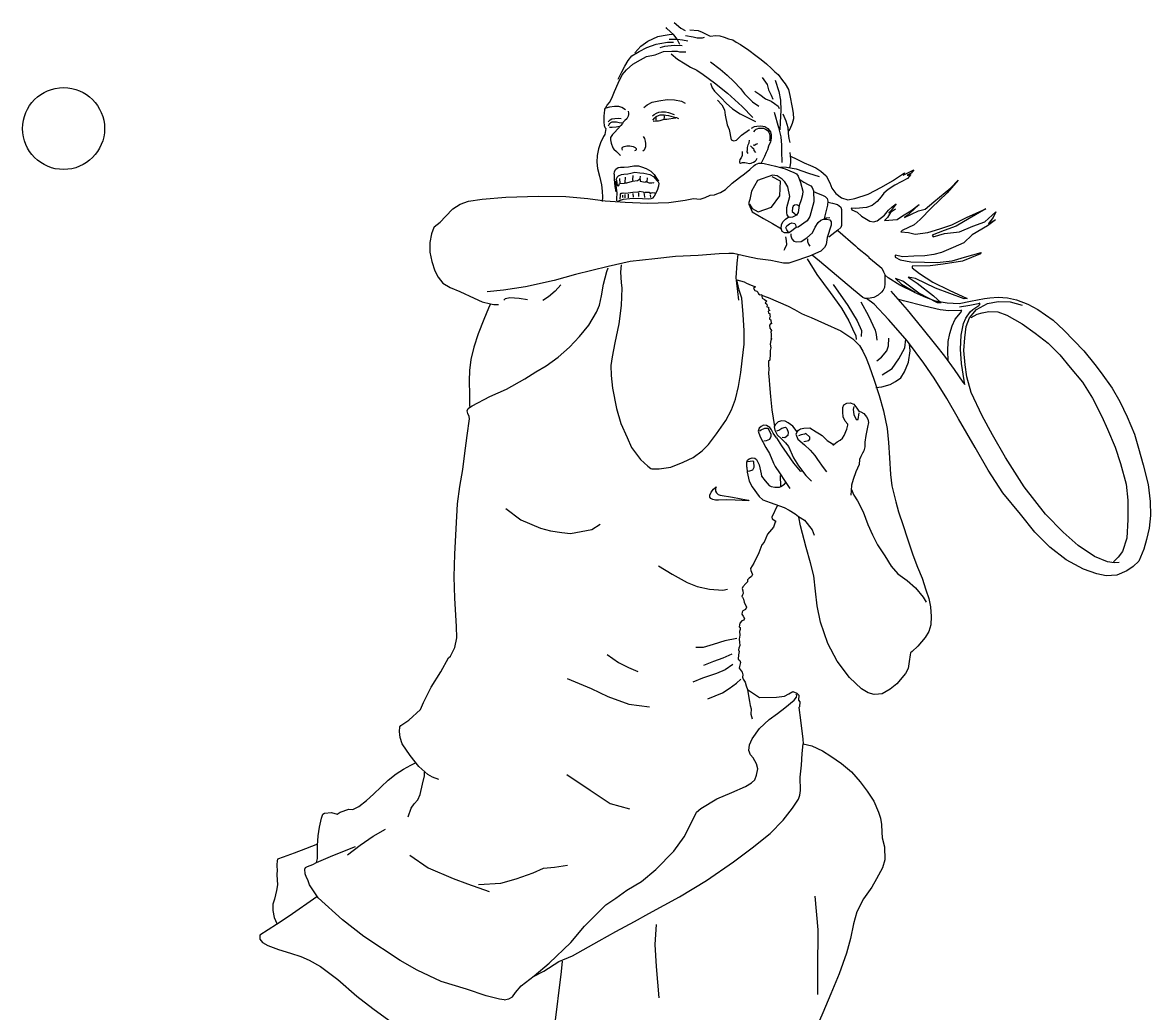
# Model space of a CAD drawing. Header units: millimetres. Extents: x -914 to 118, y 2 to 1506.
# Drawn here: x -914 to 118, y 599 to 1506 of the extents above; entities that cross this region are included whole.
import ezdxf

# ---------------------------------------------------------------- set-up
doc = ezdxf.new("R2010")
doc.units = ezdxf.units.MM
doc.layers.add('ceco.net 122', color=7, linetype='Continuous')

msp = doc.modelspace()

# ---------------------------------------------------------------- linework, layer by layer
at = {"layer": 'ceco.net 122'}
msp.add_line((-338.9, 1344.7), (-337.6, 1345), dxfattribs=at)
for points in [[(-312.7, 1485.5), (-314.9, 1490.4), (-318, 1494.3), (-324.5, 1500.2), (-325, 1501)], [(-317.7, 1505.6), (-311.7, 1500.4), (-307.8, 1498.3)], [(-303.5, 1498.8), (-295.7, 1498.4), (-292.2, 1496.9), (-288.5, 1495), (-284.9, 1493.1), (-279.5, 1493.7), (-275.8, 1493.4), (-272, 1492.1), (-268, 1490.8), (-263.9, 1489.7), (-261, 1487.7), (-257.1, 1485.4), (-249.5, 1480.3), (-242.9, 1475.3), (-238.2, 1471.9), (-233.2, 1467.7), (-228.5, 1463.4), (-225.6, 1460.4), (-222.4, 1458), (-218.6, 1452.6), (-216.1, 1449.4), (-213, 1444.4), (-211.8, 1438.7), (-209.8, 1428), (-208.7, 1422.7), (-208.6, 1417.5), (-209.7, 1413.1), (-211.9, 1408), (-213.1, 1406.4)], [(-368.9, 1453.8), (-365.7, 1460.5), (-362.8, 1465.7), (-360, 1470.8), (-356.4, 1475.1), (-349.9, 1479), (-342.9, 1482.9), (-334.1, 1485.8), (-330.9, 1486.5), (-323.9, 1487.6), (-318.5, 1487.6)], [(-353.8, 1477.9), (-348.4, 1484.1), (-341.8, 1488.6), (-337.2, 1490.8), (-332.6, 1492.8), (-327.7, 1493.8), (-322.3, 1494.7), (-319.3, 1495.1)], [(-322.4, 1490.3), (-314.8, 1490.3), (-310, 1489.7), (-305.1, 1488.8)], [(-307.3, 1493.7), (-300.3, 1492.4), (-296.8, 1491.6), (-291.9, 1491.5), (-290.1, 1492.3)], [(-380.7, 1427.4), (-379.1, 1429.9), (-377, 1432.5), (-374.9, 1436.3), (-372.3, 1442.6), (-368.9, 1450), (-365.4, 1457.7), (-361.4, 1462.2), (-355.7, 1467.6), (-348.6, 1471.6), (-343, 1474.4), (-335, 1476), (-327.4, 1479.1), (-319.8, 1479.5), (-315, 1479.3), (-312.8, 1478.7), (-307.1, 1478.7)], [(-310.5, 1484.2), (-317.6, 1484.6), (-326.6, 1483.6), (-330.9, 1482.6)], [(-320.5, 1477), (-314.8, 1472), (-307.8, 1467.9), (-302.7, 1464.7), (-297.1, 1462), (-291.2, 1458), (-280.8, 1450.5), (-268.8, 1441.1), (-255.5, 1428.7), (-245.8, 1418.7)], [(-284.5, 1469.5), (-275.5, 1463), (-269.3, 1457.6), (-263.1, 1451.7), (-257, 1445.3), (-253.3, 1440.5), (-246, 1433.1), (-240.1, 1429)], [(-284.5, 1450.1), (-283, 1446), (-280.7, 1442.9), (-274.7, 1436.7), (-270.3, 1431.7), (-264.5, 1426.7), (-257.3, 1422), (-250.5, 1418.7), (-243.2, 1415.1)], [(-237.2, 1455.2), (-232.7, 1448.8), (-231.4, 1444), (-229, 1439.1), (-227.4, 1435.6)], [(-225.4, 1452.8), (-221.8, 1442.4), (-220.3, 1434.7), (-220, 1425), (-220.7, 1414.4), (-220.9, 1407.4)], [(-243.9, 1442.9), (-239.4, 1439.8), (-234.2, 1435.8), (-229.1, 1433.6), (-225.9, 1431.4), (-222.4, 1429.1), (-221.7, 1426.9)], [(-380.3, 1408.5), (-380.9, 1409.4), (-381.4, 1411.2), (-381.9, 1414.6), (-381.8, 1419.4), (-381.4, 1423.5), (-381.3, 1424.8), (-381.3, 1426.2), (-380.7, 1427.4)], [(-362.2, 1425.6), (-365.8, 1428), (-368.5, 1428.9), (-372.3, 1428.9), (-376.9, 1428.1), (-380.2, 1427.3)], [(-345.5, 1428), (-342.4, 1430.4), (-337.9, 1432.7), (-331.8, 1434.1), (-324.2, 1435.2), (-317.5, 1435), (-311.1, 1433.6), (-307.7, 1431.8)], [(-278.1, 1434.7), (-274.1, 1430.4), (-271.8, 1425.8), (-271, 1420.9), (-269.3, 1412), (-267.4, 1407.7), (-265.6, 1398.2), (-263, 1397.3), (-260.7, 1398), (-256, 1402.4), (-248.8, 1407.7)], [(-378.2, 1414.7), (-376.4, 1416.7), (-374.9, 1417.4), (-372, 1417.9), (-368.5, 1418.1), (-366.4, 1417.9)], [(-377.9, 1411.2), (-377.4, 1412.2), (-376.6, 1413.3), (-375.7, 1414.1), (-374.4, 1414.6), (-372.4, 1414.9), (-370.6, 1414.7), (-368, 1414.2), (-365.6, 1413.7)], [(-360, 1424.6), (-359.5, 1422.6), (-359.5, 1421.4), (-359.8, 1419.9), (-361.2, 1417.4), (-362.9, 1415.9), (-364.8, 1414), (-365.2, 1413.2), (-366.7, 1411.3), (-369.7, 1408), (-372, 1405.3), (-374.1, 1403.2), (-374.9, 1402.3), (-375.9, 1400.4), (-376.1, 1398.4), (-375.4, 1395.3), (-373.9, 1391), (-372.9, 1389.7), (-370.4, 1387.5), (-369.4, 1386.3), (-368, 1385.1), (-367.3, 1384.3), (-367.4, 1383.7)], [(-337.5, 1420.2), (-336.2, 1421.5), (-334, 1422.8), (-331.7, 1423.6), (-329.4, 1424), (-325.7, 1423.9), (-322.9, 1423.3), (-317.7, 1421.6)], [(-337.3, 1416.4), (-335.6, 1418.5), (-334.1, 1419.6), (-332.2, 1420.6), (-330.7, 1421.1), (-329, 1421.3), (-327.3, 1421.3), (-325.5, 1420.9), (-323, 1420.4), (-320.9, 1419.8), (-318.5, 1419.3), (-315.7, 1418.6), (-313.8, 1417.8)], [(-336.9, 1415.4), (-334.5, 1415.8), (-332.2, 1415.7), (-330.6, 1416.1), (-328.7, 1416.7), (-327, 1417.2), (-324.6, 1417.3), (-322.7, 1417.5), (-318.7, 1418.1), (-316.1, 1418.3)], [(-334.5, 1418.9), (-334.5, 1417.5), (-334.4, 1416.7), (-334.1, 1416.3)], [(-326.8, 1417.6), (-326.7, 1418.6), (-326.7, 1419.5), (-327, 1420.7), (-327.2, 1421.1)], [(-226.3, 1423.6), (-222.2, 1409.6), (-220.2, 1400.9), (-219.6, 1393.3), (-219.4, 1387.8), (-219.3, 1377.6)], [(-218.3, 1422), (-215.5, 1415.8), (-213.7, 1409.7), (-213.5, 1404.1), (-212.7, 1399.6), (-211.9, 1395.8)], [(-380.3, 1408.5), (-381, 1405), (-381.3, 1403.1), (-382.4, 1401.3), (-385.3, 1395.6), (-386.9, 1389.9), (-388.1, 1384), (-388.5, 1377.7), (-387.8, 1372), (-386.1, 1365), (-384.4, 1357.2), (-383.8, 1351.3), (-383.5, 1345.7), (-383.6, 1341.8)], [(-377.4, 1410.2), (-376.4, 1409.9), (-374.6, 1409.8), (-370.9, 1410.2), (-367.7, 1410.8)], [(-246.9, 1409.1), (-244.2, 1410.4), (-242.2, 1410.9), (-238.4, 1411), (-234.9, 1410.4), (-232, 1408.6), (-229.7, 1405.5), (-229, 1402.9), (-229, 1399.9), (-229.7, 1396.1), (-230.7, 1394), (-231.3, 1392.4), (-232.4, 1389.2), (-233.4, 1386.8), (-235, 1383), (-237.5, 1378.1), (-238.1, 1377)], [(-244.9, 1405.5), (-243.7, 1407.1), (-242.7, 1407.9), (-241.8, 1408.4), (-240.3, 1408.9), (-239.3, 1409.1), (-238.3, 1409.1), (-236.1, 1409), (-234.1, 1408), (-232.6, 1407.1), (-231, 1405.3), (-230.5, 1403.8), (-230.2, 1402.1), (-230.2, 1399.4), (-230.3, 1398.4), (-230.8, 1397.4)], [(-346.1, 1401.3), (-344.9, 1399.5), (-344.4, 1397.1), (-343.9, 1394.8), (-344, 1391.9), (-344.6, 1390.4), (-345.3, 1388.7), (-346.4, 1387.8)], [(-249.9, 1385.9), (-250.8, 1387.4), (-250.6, 1389.4), (-250.5, 1391.2), (-249.9, 1393.8), (-249.1, 1395.6), (-248.7, 1397.9)], [(-245.5, 1393.7), (-244.3, 1393.5), (-243.1, 1394.2), (-241.1, 1394.9)], [(-364.9, 1388.7), (-365.5, 1390.1), (-365.4, 1390.7), (-364.9, 1391.7), (-363.4, 1392.2), (-361, 1392.8), (-358.2, 1392.8), (-355.4, 1392.1), (-353.6, 1391.2), (-352.5, 1390.4), (-352.5, 1389.2), (-353.3, 1388.6), (-354, 1388.3)], [(-255.4, 1387.7), (-255.4, 1385.9), (-255.4, 1383.8), (-256.4, 1381.9), (-257.5, 1380.3), (-258, 1378.3), (-257.8, 1377.5), (-257, 1377), (-256.1, 1377.3), (-255.2, 1377.5), (-253.2, 1377.6), (-251.6, 1377.2), (-248.8, 1376.6), (-247.4, 1376.9), (-246.6, 1377.1), (-245, 1377.9), (-243.7, 1378.9), (-242.6, 1379.8), (-241.8, 1381.5)], [(-247.8, 1392.8), (-246.2, 1391.3), (-245.1, 1390.4), (-244.7, 1389.2), (-244.7, 1388.6), (-243.4, 1386.6)], [(-211.9, 1386.6), (-211.2, 1380.5), (-211.3, 1377.4), (-211.9, 1373.6), (-212.2, 1373)], [(-372.7, 1366.8), (-372.4, 1369.4), (-371.2, 1371.5), (-369.1, 1373), (-366.9, 1373.2), (-363.4, 1373.2), (-359.5, 1373.6), (-354.8, 1374.6), (-350.5, 1374.4), (-347.6, 1373.6), (-343.3, 1372), (-339.1, 1369.7), (-336, 1366.7), (-333.9, 1363.2), (-332.2, 1360.5)], [(-277.1, 1349.5), (-275.3, 1350.1), (-270.9, 1352.8), (-264.7, 1358.6), (-257.8, 1363.8), (-253.4, 1367.1), (-248.5, 1371), (-244.6, 1374.7), (-243.2, 1375.6), (-240.2, 1377), (-237.7, 1377), (-235.3, 1376.6), (-224.9, 1374.1), (-220.3, 1373), (-216, 1371.8), (-211.8, 1369.8), (-208.1, 1368.4), (-205.8, 1367.1), (-204.1, 1365.1), (-202.2, 1359.2), (-200, 1351.4), (-200.3, 1347.9), (-201.4, 1343.3), (-203.2, 1338.1), (-204.2, 1331.8), (-205.7, 1329.2), (-209.3, 1327.4), (-211.7, 1327.1), (-213.1, 1327.9), (-214.4, 1329.5), (-214.7, 1331.6), (-214.5, 1336.3), (-211.8, 1346.3), (-213.6, 1355.4), (-216.4, 1359.9), (-218.8, 1362.3), (-223.5, 1365.3), (-227.8, 1365.9), (-241.5, 1361), (-246.9, 1351.3), (-248.6, 1343.7), (-249.4, 1341), (-249.4, 1339.4), (-246.2, 1332.5), (-236.1, 1326.3), (-227.8, 1321.8), (-219.6, 1316.8)], [(-220.1, 1373.6), (-215, 1373.4), (-206, 1371.8), (-194.8, 1367.8), (-185.1, 1364.7)], [(-211.2, 1383.2), (-205.5, 1380.7), (-198.6, 1377.3), (-193.1, 1374.9), (-188, 1372.7), (-183.4, 1369.5), (-178.5, 1365.2), (-175.2, 1359), (-173.4, 1354.1), (-169.8, 1349.3), (-164.7, 1345.1), (-158.9, 1343.4), (-152.3, 1344.7), (-140.2, 1348.6), (-127.9, 1354.9), (-118, 1360.9), (-106.9, 1368), (-108.2, 1365.9), (-98.5, 1370.8), (-100.7, 1367.9), (-104.4, 1366), (-103.2, 1365.9), (-101.1, 1366.7), (-104.1, 1363), (-115.6, 1356.8), (-121.9, 1352.8), (-125.8, 1349.4), (-128.4, 1346.1), (-132, 1342), (-136.5, 1338.2), (-141.7, 1336.3), (-151.3, 1335.4), (-155.7, 1335.8), (-155, 1334.2), (-150.2, 1332), (-146.4, 1328.4), (-141.8, 1325.8), (-138.5, 1323.8), (-135.4, 1323.3), (-131.9, 1324.2), (-125.2, 1329.2), (-121.6, 1333.9), (-118.2, 1336.9), (-114.4, 1339.8), (-119.2, 1333.7), (-121.3, 1331.5), (-115.1, 1334.8), (-119.8, 1331.7), (-122.5, 1327.3), (-124.6, 1325.2), (-125.1, 1324.5), (-113.7, 1325.5), (-108.8, 1328.8), (-101, 1333.2), (-93.4, 1339.1), (-98.3, 1334.4), (-104.8, 1328.7), (-106.8, 1327.3), (-94, 1333.2), (-88, 1334.7), (-80.1, 1341.5), (-64.6, 1354.5), (-57.8, 1361.5), (-67.7, 1349.9), (-82.2, 1336.2), (-92.5, 1325.5), (-98.2, 1320.4), (-109, 1315.3), (-110.4, 1314), (-103.1, 1313.6), (-97.1, 1312.1), (-85.6, 1313.4), (-74.6, 1316.9), (-63.6, 1320.4), (-50.2, 1327.2), (-32.4, 1335), (-47.7, 1326.3), (-59.5, 1319.2), (-70.7, 1315.3), (-81.6, 1310.9), (-80.8, 1309.5), (-70.4, 1312.5), (-56.7, 1314.2), (-44.2, 1319.4), (-33.4, 1323.3), (-23.2, 1332.3), (-25.8, 1327.2), (-30.1, 1321.7), (-23.7, 1325), (-31, 1319.5), (-44.9, 1311.3), (-52.5, 1304), (-62.4, 1299.8), (-72.9, 1295.3), (-80, 1293.3), (-88.4, 1292.2), (-98.5, 1291.7), (-108.3, 1291.3), (-115.3, 1292.6), (-115.3, 1290.8), (-110.8, 1288.4), (-101.2, 1286.6), (-88.5, 1286.4), (-77.1, 1286.1), (-63.3, 1287.7), (-49.8, 1291.5), (-36.6, 1295.2), (-37.4, 1293.9), (-53.9, 1287.2), (-71.4, 1284.4), (-83.3, 1283), (-99.8, 1282.6), (-100, 1281.2), (-93.1, 1275.9), (-80.9, 1268.1), (-65.9, 1260.6), (-49.6, 1253.2), (-52.2, 1252.9), (-78.4, 1262.5), (-96.8, 1271.4), (-103.5, 1272.7), (-95.4, 1267.2), (-80.2, 1255.6), (-73.3, 1249.2), (-76.6, 1249.1), (-93.9, 1258), (-108.3, 1268.9), (-115.1, 1271.3), (-109.6, 1266.1), (-97, 1258.8), (-98, 1258.8), (-111.3, 1265.4), (-121.7, 1272.1), (-124.7, 1274.5)], [(-372.7, 1366.8), (-372.8, 1362.4), (-372.1, 1355.6), (-371.2, 1350.6)], [(-370.9, 1361.7), (-370, 1364.2), (-368.6, 1365.4), (-366.1, 1366.5), (-363.8, 1367), (-360.1, 1367.2), (-357.5, 1367.9), (-353.7, 1368.6), (-349.3, 1368.2), (-345.4, 1367.7), (-340.1, 1366.5), (-336.7, 1364.6), (-335.3, 1363.3), (-333.2, 1360.7), (-332.3, 1359.7), (-331.8, 1358.7), (-332.1, 1355.8), (-333.4, 1351.8), (-336.2, 1346.6), (-337.6, 1345)], [(-367.9, 1363), (-367.6, 1358.4)], [(-362.7, 1364), (-362.8, 1359.2)], [(-355.6, 1365.7), (-355.8, 1361.8), (-355.5, 1361.1)], [(-348.8, 1365), (-349.2, 1362.5)], [(-342.4, 1363.5), (-342.9, 1359.8)], [(-248.7, 1339.4), (-246.2, 1335.3), (-240.9, 1332.5), (-228.8, 1336.7), (-220.9, 1346.9), (-220.3, 1360.6), (-228, 1364.4)], [(-371.3, 1360.7), (-371.1, 1356.6), (-370.3, 1349.7), (-370.4, 1344.3), (-370.6, 1342.4)], [(-370.4, 1361.3), (-369.9, 1356.6)], [(-370, 1356.6), (-368.9, 1356.1), (-368.4, 1356.4), (-368.1, 1357.3), (-367.8, 1358.3), (-363.2, 1358.5), (-362.7, 1358.9), (-361.2, 1358.8), (-355.9, 1360.6), (-351.3, 1361.1), (-349.6, 1362.3), (-348.9, 1361.9), (-348.9, 1360.5), (-344.3, 1359.6), (-343.6, 1360.1), (-343, 1359.8), (-340.5, 1358.8), (-338.2, 1358.8), (-337.3, 1359.3), (-336.5, 1358.8)], [(-202.7, 1362), (-199.1, 1359.4), (-195, 1357.5), (-192.6, 1356.3), (-191.3, 1354.8), (-190.2, 1351.6), (-189.9, 1341.5), (-193.6, 1328), (-196.1, 1324.3), (-204.2, 1318.3), (-206.2, 1318), (-211.2, 1314.1), (-212.8, 1313.1), (-216.6, 1313.3), (-218.8, 1314.3), (-219.7, 1317.1), (-219.6, 1320.6), (-218.3, 1323.1), (-215.9, 1325.6), (-212.9, 1327.7)], [(-537.4, 1318.6), (-532.1, 1323), (-527.1, 1328.1), (-520.4, 1335), (-513.7, 1339.3), (-506.1, 1342.2), (-493.4, 1344.1), (-471.7, 1345.8), (-441.8, 1346.8), (-416.8, 1346.3), (-396.9, 1344.5), (-380.9, 1342.4), (-362.7, 1341.2), (-342.3, 1340.4), (-322.6, 1341), (-307.8, 1343.2), (-300, 1344.5), (-293.8, 1344.1), (-289.3, 1345.4), (-284.8, 1347.5), (-280.7, 1347.8), (-277.1, 1349.5)], [(-369.7, 1341.9), (-367.7, 1342.9), (-364.2, 1343.9), (-358.2, 1344.6), (-350.7, 1344.8), (-346.6, 1344.6), (-341.6, 1344.4), (-338.9, 1344.7)], [(-367.1, 1344.1), (-366.8, 1347.2), (-366.8, 1348.6), (-366.3, 1349.6), (-365.5, 1349.4), (-364.4, 1349.7), (-362.5, 1349.6), (-360, 1349.8), (-355.5, 1350.4), (-351.2, 1350.7), (-350.2, 1350.4), (-349.9, 1351.2), (-345.8, 1350.8), (-345.4, 1349.9), (-345.1, 1349.3), (-344, 1350.3), (-340.5, 1350.3), (-339.8, 1349.1), (-338.8, 1349.8), (-337.3, 1350.1), (-335.7, 1349.8), (-334.9, 1349)], [(-365.1, 1347.6), (-365, 1345.4)], [(-363, 1348.2), (-362.9, 1345.2)], [(-360, 1348.5), (-359.8, 1345.2)], [(-355.7, 1349.3), (-355.3, 1345.9)], [(-350.5, 1349.4), (-350.4, 1346.4)], [(-345.1, 1348.5), (-345, 1345.5)], [(-339.6, 1348.1), (-339.4, 1345.4)], [(-190.2, 1351.1), (-185.9, 1349.2), (-181.9, 1347.6), (-179.4, 1346.4), (-177.8, 1344.7), (-177, 1342.3), (-177.4, 1338.5), (-179.9, 1328.7), (-180.5, 1325.8)], [(-203.1, 1337.3), (-204.8, 1338.5), (-206.2, 1338.9), (-207.5, 1338.4), (-208.8, 1337.7), (-209.3, 1336.2), (-209.8, 1332.6), (-208, 1331.2), (-205.7, 1329.2)], [(-177.1, 1341.1), (-172.7, 1340.3), (-168.2, 1339), (-165.2, 1336.7), (-164.7, 1334.4), (-164.7, 1320), (-165.3, 1318), (-168, 1315.5), (-176.2, 1309.3)], [(-211, 1312.4), (-210.9, 1310.5), (-210.1, 1307.7), (-208.2, 1305.6), (-206.2, 1304.8), (-201.4, 1305.4), (-196.2, 1308.6), (-191.2, 1313.2), (-188.7, 1318.4), (-185.8, 1322.7), (-183.4, 1324.8), (-181.1, 1325.8), (-178.1, 1325.8), (-175.2, 1325.2), (-173.9, 1323.3), (-173.9, 1320.3), (-177.7, 1308.9), (-178.7, 1302.4), (-180, 1299.7), (-183.6, 1296.4), (-194, 1291.9), (-209, 1286.6), (-212.7, 1285.5), (-217.7, 1285.5), (-229.3, 1287.8), (-241.4, 1289.3), (-251.5, 1291.4), (-263.3, 1294.3), (-267.6, 1294.3)], [(-212.8, 1313.1), (-214.5, 1316), (-215.5, 1317.7), (-214.5, 1319.6), (-212.1, 1321.5), (-210, 1322.4), (-207.4, 1321.6), (-206.8, 1320.4), (-206.2, 1318)], [(-179.4, 1326.4), (-178.3, 1326.8), (-175.3, 1327.3)], [(-537.4, 1318.6), (-538.7, 1315.5), (-539.8, 1312.3), (-541.3, 1304.3), (-541.4, 1295.4), (-539.7, 1286.9), (-536.9, 1278.5), (-533.7, 1272.5), (-529.5, 1267.1), (-522.8, 1263.1), (-513.9, 1259.4), (-500.9, 1253.4), (-493.5, 1250.1), (-485.8, 1248.2), (-482.9, 1247.7), (-478.6, 1247.7)], [(-167.8, 1315.3), (-151.9, 1301.3), (-150, 1299.6), (-139.9, 1291.4), (-139.7, 1290.6), (-129.5, 1282.4), (-127.7, 1280.8), (-126, 1277.5), (-124.8, 1274.9), (-124.8, 1266.9), (-125.2, 1263.1), (-126.5, 1260.8), (-128.1, 1259), (-131.1, 1256), (-134.9, 1254), (-140.2, 1253.1), (-143, 1253), (-144.9, 1254.1), (-153.6, 1261.1), (-184.8, 1287.1), (-191.5, 1292.6)], [(-215.7, 1309.4), (-215.3, 1306.3), (-215, 1302.3), (-216.7, 1298.1), (-217.3, 1297.1)], [(-195.8, 1307.6), (-195.6, 1305.3), (-194.7, 1302.9), (-193.5, 1301)], [(-267.6, 1294.3), (-276.5, 1293.9), (-295.7, 1292.5), (-316.5, 1291.6), (-335.3, 1289.4), (-357.9, 1287), (-378.3, 1282.5), (-408.2, 1275.1), (-427.5, 1269.6), (-453.9, 1263.7), (-474.1, 1260.8), (-488.8, 1259.3)], [(-258.5, 1251.6), (-259.4, 1259.6), (-260.5, 1267.2), (-260.9, 1272), (-260, 1285.3), (-259.3, 1293.3)], [(-507.1, 1150.3), (-506.4, 1152.3), (-505, 1153.5), (-502.6, 1155), (-486.6, 1163.5), (-471.3, 1170.1), (-454.5, 1179.5), (-444.3, 1186.1), (-434.8, 1191.5), (-423.9, 1199.5), (-413.7, 1208.6), (-404.3, 1218.4), (-395.8, 1228.8), (-389, 1240.6), (-386.2, 1247), (-384.3, 1255.5), (-382.4, 1266.1), (-379.4, 1277.8), (-378.3, 1281.2)], [(-366.4, 1283.9), (-367, 1277.3), (-366.4, 1267.6), (-365.7, 1262.4), (-366.2, 1246.8), (-368.3, 1229.9), (-372.2, 1212.4), (-374.6, 1199.6), (-375.6, 1191.7), (-375.5, 1182.6), (-374.2, 1171), (-370.6, 1152.3), (-366.6, 1138.6), (-360.8, 1126), (-356.7, 1116.6), (-348.5, 1105.7), (-341.8, 1099.6), (-339, 1097.4), (-338.2, 1097.3), (-331.4, 1097.3), (-320.7, 1098.9), (-309.5, 1103.3), (-300.4, 1107.7), (-292, 1113.7), (-286.2, 1119.6), (-279.1, 1129.4), (-270.6, 1141.4), (-265.3, 1151.1), (-261.6, 1160.9), (-258.8, 1172.5), (-256.6, 1185.4), (-255.5, 1196.2), (-253.7, 1211.4), (-253.8, 1223.6), (-254.7, 1238.5), (-255.9, 1253.3), (-258.1, 1260.8), (-259.9, 1267.4), (-260.3, 1270.1)], [(-196.1, 1289.5), (-187.1, 1275), (-174.8, 1258.6), (-164.5, 1244.2), (-157.9, 1232.8), (-154.6, 1225.2), (-151.3, 1219), (-151.1, 1215.7)], [(-260.3, 1270.1), (-253.7, 1268.3), (-251.6, 1267.1), (-247.3, 1265.2), (-243.4, 1263.9), (-245, 1262.4), (-244, 1260.5), (-242.1, 1259.7), (-241.1, 1259), (-240.6, 1257.3), (-239, 1256.5), (-237.8, 1256.7), (-237.6, 1255.2), (-237.1, 1253.5), (-235.2, 1252.1), (-232.9, 1250.5), (-234.4, 1249.2), (-233, 1247.9), (-232.6, 1247.3), (-232.8, 1245.5), (-231.5, 1245.1), (-231.5, 1243.2), (-230.2, 1242), (-231.6, 1241.5), (-231.3, 1239.6), (-230.2, 1239.3), (-230.3, 1237.6), (-230, 1236.4), (-230.4, 1235.2), (-230.4, 1234.3), (-229.4, 1233.7), (-229.3, 1232.6), (-228.6, 1230), (-229.5, 1229.8), (-230.5, 1228.8), (-230.3, 1226), (-229.4, 1224.8), (-228.5, 1223.7), (-229.2, 1222.3), (-229, 1220.9), (-228.9, 1219), (-229, 1217.8), (-229.4, 1217), (-228.8, 1216.1), (-229.4, 1214.6), (-229.9, 1211.4), (-229.2, 1208.1), (-229.9, 1205.6), (-229.9, 1202.6), (-230.3, 1196.8), (-231.5, 1195.9), (-231.5, 1191.9), (-231, 1189), (-231.5, 1184.3), (-231.2, 1182.1), (-230.2, 1170.3), (-229.6, 1163.4), (-228.3, 1151.2), (-226, 1136.1)], [(-421.5, 1265.7), (-426.6, 1259.9), (-432.8, 1254.5), (-437.9, 1251.3)], [(-172.1, 1266), (-158.8, 1246.8), (-150.3, 1232.8), (-146.3, 1223.7), (-146.7, 1218.2)], [(-119.3, 1259.8), (-104.5, 1242.7), (-91.1, 1226.1), (-78.4, 1210.8), (-70.3, 1200.3), (-61.4, 1188), (-53.4, 1176.6), (-51.6, 1174.5), (-52.4, 1178.2), (-54.8, 1193.5), (-55.5, 1206.7), (-55.1, 1219.5), (-53, 1230.2), (-50.8, 1235), (-46.9, 1241), (-44.2, 1243.1), (-39, 1246.8), (-37.8, 1247.5), (-37.8, 1248.7), (-39.6, 1248.3), (-47.1, 1246.8), (-56.7, 1245.3)], [(-473.7, 1251.6), (-472.2, 1253.1), (-468.2, 1254), (-459.7, 1253.4), (-452, 1252.2)], [(-237.7, 1256.1), (-231.6, 1253.9), (-213.3, 1246.2), (-207.5, 1243.1), (-201.3, 1239.5), (-198.3, 1238), (-192.3, 1235.6), (-180.1, 1230.3), (-165.3, 1223.5), (-154.3, 1216.1), (-148.1, 1210.2), (-144.9, 1205), (-141.9, 1198.5), (-139.2, 1191.6), (-134.8, 1178.4), (-130, 1164.2), (-126.2, 1150.3), (-122.8, 1134), (-121.5, 1121.2), (-120.5, 1107.4), (-119.6, 1092.1), (-118.4, 1081.7), (-114.9, 1067), (-112.3, 1058), (-108.2, 1045.5), (-104.4, 1034), (-99.3, 1018.5), (-94.9, 1007.2), (-90.7, 997.1), (-87.3, 986.6), (-84.5, 978.5), (-83.2, 971.1), (-82.5, 962), (-82.9, 954.6), (-84.5, 948.3), (-88.1, 942.9), (-94.6, 935), (-100, 930.2), (-101.5, 928.9), (-101.8, 926.9), (-102.7, 920.9), (-103.5, 914.5), (-106, 909.8), (-114, 900.6), (-119.9, 895.5), (-127.3, 891.4), (-130.7, 890.9), (-134.6, 890.8), (-140.2, 892.3), (-146.2, 895.9), (-157.3, 906.3), (-168.4, 921.2), (-177, 937.4), (-183.7, 957), (-186.8, 971.8), (-188.3, 985.2), (-189.9, 999.3), (-192.8, 1011.3), (-196.8, 1025.1), (-202.1, 1045.1), (-203.6, 1053)], [(-146.8, 1250), (-140, 1237.2), (-133.7, 1224.2), (-132.9, 1220.1), (-132.3, 1215.1)], [(-98, 1258.8), (-87.7, 1254.2), (-78.9, 1250.9), (-67.9, 1249), (-57, 1248.6), (-46.5, 1250.5), (-33.7, 1253), (-28.7, 1253.8), (-21.3, 1254.3), (-12.6, 1253.8), (-4.4, 1252), (6, 1247.8), (15.3, 1242.9), (29.2, 1233.4), (39, 1224.2), (48, 1214.8), (57.2, 1205.1), (67.4, 1192.6), (73.2, 1185.1), (83.2, 1170.9), (90.1, 1158.8), (96.9, 1144.7), (103.6, 1129.1), (107.3, 1116.2), (111.6, 1100.9), (116.2, 1083), (118.1, 1067.3), (118.2, 1054.5), (117.2, 1043), (114.6, 1032.7), (112.3, 1023.7), (107.5, 1012.7), (102.5, 1007.8), (96.5, 1003.9), (87.4, 999.9), (77.6, 999.2), (69.3, 1001), (57.1, 1005.4), (41.2, 1014.1), (26.1, 1025.6), (12.5, 1039.2), (-0.8, 1055.6), (-16.8, 1075.2), (-30.4, 1095.9), (-42.3, 1116.6), (-57.5, 1142.9), (-68.2, 1161.7), (-79.6, 1180.3), (-89.2, 1194), (-104, 1213.9), (-121.4, 1233.9), (-134.8, 1248), (-141.6, 1253)], [(-67, 1196.3), (-67.3, 1205), (-66.8, 1213.7), (-65.4, 1221.1), (-63.3, 1228.2), (-60.4, 1234.2), (-55.6, 1240), (-54.4, 1242), (-55.2, 1242.2), (-66.4, 1241.8), (-74.4, 1242.6), (-88.5, 1246.2), (-107.9, 1250.9), (-112, 1252.2), (-112.4, 1251.9)], [(-51.3, 1192.5), (-52.5, 1205.6), (-51.8, 1217), (-50.3, 1227.4), (-47.4, 1235.5), (-40.9, 1243), (-31, 1248.4), (-21.1, 1250.4), (-10.3, 1250.1), (0.7, 1247.1)], [(-485.9, 1248.1), (-487.7, 1244.3), (-492.1, 1233.8), (-497.3, 1220.8), (-501.1, 1208.7), (-503.8, 1197.2), (-505, 1187.3), (-505.5, 1177.9), (-505.2, 1164.8), (-505, 1154.4)], [(-45.8, 1235.6), (-40.4, 1238.7), (-35.7, 1240.1), (-29.6, 1241.3), (-21.6, 1240.8), (-13.1, 1237.9), (0.8, 1230), (12.6, 1221.5), (24.6, 1212.1), (35.2, 1201.6), (44.8, 1190.1), (56, 1176.4), (65.2, 1161.9)], [(-133, 1171.8), (-127.8, 1172.2), (-120, 1174.4), (-115, 1177.2), (-110.4, 1180.4), (-106.9, 1186.1), (-103.3, 1194.8), (-101.8, 1205.2), (-102.4, 1211.7)], [(-132.2, 1196), (-128.1, 1199.3), (-123.1, 1205.1), (-121.4, 1209.9), (-121.3, 1216.7)], [(-127.4, 1183.3), (-118.3, 1189), (-112, 1198), (-106.5, 1208), (-105.7, 1215.8)], [(89.7, 1011.6), (84.9, 1011.2), (78.9, 1012.2), (66.9, 1017.1), (52.1, 1027), (38.3, 1039.4), (22.2, 1055.8), (2.6, 1080.7), (-14.5, 1107.5), (-26.2, 1128.4), (-35.8, 1145.6), (-46, 1167.1), (-49.7, 1181.4), (-51.3, 1192.5)], [(-171.7, 1119.6), (-168.4, 1121.8), (-165.7, 1123.6), (-163.7, 1125.4), (-162, 1127.7), (-159.6, 1133.4), (-158.8, 1137.1), (-158.8, 1138), (-161.1, 1140.8), (-162.9, 1144.7), (-163.5, 1149.2), (-163.4, 1153.5), (-162.3, 1155.9), (-159.8, 1157.3), (-156.7, 1157.6), (-153.4, 1156.3), (-150.6, 1152.6), (-148.7, 1150.1), (-146.9, 1149.5), (-144.1, 1147.9), (-141.7, 1144.8), (-140.6, 1142.6), (-139.9, 1139.7), (-140.9, 1135.4), (-142.2, 1127.7), (-143.1, 1121.6), (-143.3, 1117.4), (-144.1, 1113.8), (-145.4, 1111.5), (-146.8, 1108.6), (-148.1, 1105.9), (-148.5, 1101.3), (-151.5, 1094.6), (-153.9, 1087.5), (-155.3, 1082.2), (-155.8, 1077.3), (-156, 1073.2)], [(65.2, 1161.9), (73.9, 1145.2), (79, 1133.4), (85.9, 1117), (90.9, 1102.2)], [(-533.2, 812.9), (-539.1, 815.1), (-543.4, 817.5), (-551.5, 825), (-559.4, 834.8), (-566.9, 845.5), (-568.7, 851.4), (-569.1, 856.9), (-568.9, 861.1), (-567.9, 862.5), (-560.6, 867.4), (-549.9, 876.9), (-547.1, 883.5), (-540.2, 897.3), (-531.5, 911.5), (-524.4, 924.3), (-522.5, 925.9), (-518.5, 933.7), (-516.8, 942.5), (-516.9, 953.1), (-518.5, 978.9), (-519.1, 998.3), (-518.4, 1019.2), (-517.4, 1042.4), (-516.1, 1065.2), (-514.1, 1081), (-511.1, 1096.5), (-509.8, 1109.2), (-507.2, 1127.7), (-505.1, 1143.1), (-505.3, 1145.2), (-506.6, 1147.9), (-507.1, 1150.3)], [(-153.3, 1154.3), (-154, 1151.4), (-153.4, 1146.9), (-151.1, 1142.3), (-149.4, 1142.5), (-148.3, 1148.5)], [(-224.2, 1125.5), (-227, 1129.9), (-228.6, 1132.8), (-230.2, 1134.9), (-233.1, 1136.9), (-236, 1137.1), (-238.1, 1136), (-240, 1134.3), (-240.9, 1131.7), (-239.1, 1126.5), (-233.8, 1116.9), (-230.6, 1111.2), (-226.8, 1102.5), (-225.3, 1099.4), (-221.3, 1093.5), (-216.1, 1085.6), (-211.9, 1079.2)], [(-205.3, 1131.2), (-209, 1136.2), (-213.4, 1139.3), (-216, 1140.7), (-219.3, 1141), (-222.6, 1140.1), (-224.9, 1137.9), (-226.2, 1135.8), (-225.6, 1132.5), (-223.5, 1128.3), (-219.9, 1125), (-215.7, 1120.9), (-213.2, 1117.7), (-208.6, 1107.2), (-203.8, 1100), (-197.1, 1091.2), (-192, 1086)], [(-239.7, 1131.9), (-238.1, 1133), (-234.8, 1134.5), (-232.4, 1134.3), (-231.8, 1134.1)], [(-231.8, 1134.1), (-229.4, 1128.8), (-229.4, 1126.9), (-230.5, 1124.2), (-233.4, 1122.8), (-235.6, 1122.6)], [(-224.2, 1125.5), (-219.4, 1118.3), (-214.7, 1111.3), (-208.6, 1102.5), (-202.5, 1095.2), (-200.9, 1095.4)], [(-223.9, 1132.1), (-222, 1132.6), (-219.2, 1134.3), (-215.9, 1135.4), (-214.5, 1134.2), (-213.3, 1130.9), (-213.6, 1127.8), (-216.4, 1125.7), (-218.9, 1126)], [(-205.3, 1131.2), (-206.3, 1129), (-204.5, 1124.5), (-198.3, 1119.1), (-193.3, 1114.4), (-188.9, 1109.4), (-186.6, 1105.7), (-181.3, 1098.5), (-178.2, 1094.6)], [(-205.3, 1131.2), (-203.9, 1132.5), (-202, 1133.9), (-199, 1134.4), (-193.6, 1134.6), (-187.8, 1131.2), (-184.8, 1129.2), (-182.4, 1127.8), (-177.8, 1123.2), (-172.9, 1120.1), (-171.8, 1118.6)], [(-199.1, 1122.1), (-196, 1122.7), (-194.5, 1123.3), (-193.6, 1124.5), (-193.7, 1126.2), (-197.1, 1129.5), (-198.5, 1128.9), (-201.6, 1128.3), (-204, 1127.5)], [(-251.3, 1098.9), (-251.2, 1103.3), (-250.6, 1105.1), (-249.2, 1106.4), (-246.3, 1107.3), (-243.8, 1106.9), (-242.3, 1105.8), (-240, 1101), (-238.2, 1092.7), (-237.9, 1090.6), (-234.4, 1086.4), (-230.8, 1082.1), (-229.1, 1081), (-225.6, 1080.5), (-221.3, 1080.5), (-220.2, 1081.2), (-220.4, 1091)], [(-251.3, 1098.9), (-250.9, 1094.2), (-249, 1085.9), (-246.3, 1080.7), (-239.9, 1071.8), (-236.7, 1068.9), (-229.8, 1066.3), (-217.1, 1062), (-212.5, 1059.4), (-206.9, 1056.2), (-203.8, 1053.6), (-198.5, 1050.2)], [(-250.4, 1095.1), (-248.5, 1095.4), (-245.7, 1096.4), (-244.5, 1098.7), (-244.7, 1103.9), (-246, 1104.1), (-250.4, 1103.7)], [(90.9, 1102.2), (95.9, 1083.2), (97.5, 1068.5), (97.7, 1051), (96.7, 1033.8), (92.6, 1021.7), (88.7, 1016.3), (84.4, 1012.2)], [(-220.2, 1081.2), (-216.9, 1083.1), (-215.5, 1084.6)], [(-279.2, 1080.7), (-279.9, 1079.1), (-280, 1078.4), (-279.8, 1076.8), (-279, 1075.2), (-277.6, 1073.8), (-275.5, 1073.2), (-264.4, 1071.4), (-251.4, 1068.9), (-249.5, 1068.5), (-249.8, 1068), (-255.5, 1068.3), (-261.8, 1068.5), (-269.9, 1068.8), (-277.1, 1068.6), (-279.8, 1068.6), (-282.4, 1069.2), (-284.2, 1070.2), (-285, 1071.3), (-285, 1073.1), (-283.9, 1075.9), (-281.8, 1078.5), (-279.2, 1080.7)], [(-155.6, 1078.8), (-153.2, 1073.2), (-150, 1068), (-144.8, 1057.9), (-140.4, 1046.2), (-136.2, 1036.7), (-131.6, 1027.8), (-125, 1017.6), (-119, 1008.1), (-113.1, 1001.2), (-104.4, 995.1), (-96.8, 988.2), (-89.8, 979.7), (-87.1, 975.1)], [(-223.2, 1064), (-228.4, 1053.1), (-228, 1051.5), (-224.8, 1049.2), (-225.2, 1048.5), (-226.9, 1043.7), (-232.3, 1037.5), (-235.3, 1030), (-237.6, 1027.6), (-240.2, 1020.5), (-244.9, 1010.9), (-247.8, 1006), (-247.6, 1004.2), (-246.9, 1002.6), (-246, 1000.6), (-246.9, 998.7), (-249.1, 997.3), (-250.5, 995.7), (-250.7, 993.9), (-252, 992.3), (-254.8, 989.3), (-255.5, 987.6), (-255, 985.7), (-254.5, 983.1), (-255.1, 981.8), (-255.9, 980.4), (-255.1, 979.7), (-254.3, 978), (-253.6, 975.1), (-251.5, 970.7), (-252.3, 968.6), (-255, 967.2), (-255.5, 966.2), (-255.7, 964.3), (-254.5, 962.3), (-253.3, 960.3), (-253.9, 958.7), (-255.7, 958), (-257.6, 956), (-258.4, 952.8), (-257.4, 952), (-257.3, 950.2), (-257.9, 948.5), (-257.6, 944.9), (-258.2, 941.4), (-257.9, 938.5), (-257.7, 935.6), (-258.5, 933.2), (-258.8, 931.7), (-258.1, 930.1), (-258.8, 927.1), (-259.2, 923.1), (-257.7, 921.8), (-257.1, 919.9), (-257.8, 916.5), (-258.3, 914.7), (-257.2, 913.5), (-255.5, 911.1), (-254.8, 908.6), (-255.2, 906.5), (-254.7, 904.7), (-252.7, 902.1), (-251.9, 898.7), (-250.7, 895.3), (-239.6, 888), (-224, 888.3), (-216.9, 889.1), (-212.7, 891.2), (-209.1, 893.6), (-205.6, 892.1), (-203.6, 890.2), (-203.8, 885.5), (-202.8, 884), (-203, 879.6), (-203.5, 878.7), (-202.2, 867.3), (-199.9, 850), (-199.6, 845.6), (-191.6, 843.9), (-182, 839.2), (-174.2, 834.4), (-164.6, 827.5), (-155.5, 820), (-147.4, 810.7), (-141.1, 802.2), (-135.1, 793.2), (-130.7, 783.1), (-128.8, 777.7), (-127.9, 771.7), (-127.6, 764.8)], [(-472, 1060.8), (-458.1, 1050.7), (-440.1, 1042.8), (-431, 1040.6), (-420.6, 1039)], [(-420.6, 1039), (-412.6, 1038.2), (-393.1, 1041.7), (-385.5, 1046.6)], [(-198.5, 1050.2), (-191.5, 1041.5), (-189.5, 1036.4)], [(-332, 1008.5), (-319.7, 1000.8), (-306, 993.2), (-296.6, 989.5), (-285.5, 987.1), (-273.1, 986.2), (-268.9, 987.1)], [(-260.3, 941.9), (-271.5, 939.7), (-282.2, 936.6), (-291.3, 933.6), (-298, 933.6)], [(-379, 927.3), (-368.7, 920), (-359.7, 915.5), (-350.9, 911.7)], [(-264.9, 927.6), (-273.1, 923.9), (-281.7, 920.9), (-291, 917.2)], [(-264, 918.2), (-271, 913.2), (-278.9, 910), (-291.9, 905.6), (-300.8, 902.1)], [(-415.7, 905.4), (-393.8, 896.2), (-378.4, 888.9), (-359.4, 882), (-340.3, 879.4)], [(-286.8, 886.8), (-273.4, 892.3), (-267.3, 896.3), (-260.7, 901.1), (-256.7, 904.7)], [(-412.2, 663.7), (-399.7, 678.8), (-387.9, 690.7), (-380.3, 698.2), (-371.3, 704.5), (-361, 711.6), (-347.8, 719.5), (-334.5, 730.6), (-318.2, 747.4), (-308.5, 760.6), (-301.9, 773.6), (-297.2, 783.1), (-293.2, 786.4), (-278.7, 795.4), (-265.1, 801.1), (-252.6, 806.4), (-247.1, 809.8), (-243.8, 812.8), (-242.4, 817), (-241.1, 822.6), (-242.4, 827.3), (-245.4, 832.7), (-248, 835.4), (-249.4, 839.5), (-248.9, 844.7), (-246.4, 850.3), (-239.5, 859.7), (-230.8, 867.9), (-223.1, 873.3), (-216.5, 878.6), (-208, 885.5), (-205.8, 888.3), (-205.4, 890.2), (-206.4, 891)], [(-250.7, 895.3), (-250.1, 891.3), (-248.9, 884.4), (-248.2, 880.7), (-247.4, 877.7), (-247.5, 872.6), (-246.3, 868.5)], [(-446.6, 632.6), (-437.1, 637.6), (-423.2, 646.5), (-410.7, 651.7), (-386.3, 665.2), (-371.1, 673.8), (-354.2, 683.1), (-341, 690.2), (-312.9, 705.6), (-288.1, 720.5), (-263.3, 737.6), (-246.4, 750.5), (-229.9, 763.4), (-218, 775.7), (-209.3, 786.6), (-203.9, 795), (-202.7, 798.5), (-202, 802.8), (-202.3, 815.2), (-201.3, 826.1), (-200.6, 836.8), (-199.6, 845.6)], [(-473.3, 611.4), (-477.8, 611.9), (-490, 615), (-507.9, 621.1), (-531.1, 628.2), (-553.1, 638.4), (-568.7, 647.3), (-601.8, 669.2), (-621.4, 684.6), (-643.5, 704.8), (-651.6, 716.7), (-653.2, 721), (-654.2, 723.4), (-655.5, 726.5), (-655.9, 730.9), (-655.1, 732.5), (-653.5, 733.5), (-648.5, 735.2), (-645.3, 736.9), (-644.4, 740.7), (-644.2, 752.7), (-643.5, 761.5), (-642.4, 769.3), (-640.7, 777.5), (-639.3, 781.3), (-638, 782.1), (-631.5, 782.8), (-626.3, 781.3), (-623.4, 783.2), (-615.5, 785.9), (-612, 785.6), (-606.5, 788.1), (-599.5, 793.6), (-593, 799.5), (-586, 806.3), (-579.5, 812.4), (-572.3, 818), (-565.6, 822.3), (-558.8, 826), (-555.1, 827.9), (-554.4, 828.4)], [(-561.2, 778.9), (-558.6, 786.6), (-555.7, 790.8), (-552.5, 794.5), (-550.3, 799.1), (-548, 808.7), (-546.4, 816.4), (-546.2, 819.8)], [(-415.9, 817.4), (-394.6, 803.3), (-376.3, 790.9), (-358.7, 786.2)], [(-616.7, 744), (-605.3, 753), (-593.2, 761), (-581.9, 767.5)], [(-127.6, 764.8), (-127.3, 759.5), (-125.1, 751.3), (-125, 739.3), (-127, 732), (-132.6, 722), (-136.9, 714.3), (-144.4, 703.8), (-150.4, 691.8), (-153.5, 681), (-156.4, 667.6), (-160, 654.1), (-166.7, 635.1), (-174.2, 616.7), (-181.8, 599.4), (-186.8, 587.6)], [(-644.4, 753.8), (-655.1, 749.5), (-665.7, 745.5), (-675.7, 742), (-680.8, 740.1), (-681.2, 738.4), (-681.6, 734.9), (-681.4, 733.4), (-681.1, 730.4), (-681.6, 725.8), (-680.9, 716.7), (-681.8, 711.5), (-683.7, 703.6), (-685, 699), (-685.1, 693), (-683.9, 686.7), (-681.5, 681.3)], [(-645.3, 736.9), (-632.3, 742.4), (-618.1, 748.2), (-609.5, 751.8)], [(-559.6, 743.8), (-542.8, 732.2), (-520.2, 722.5), (-506.8, 717.6), (-487, 710.6)], [(-496.9, 716.8), (-476.4, 718.1), (-462.5, 722), (-446.9, 727.5), (-437.5, 731.7), (-427.3, 732.7), (-415.4, 734.6)], [(-645, 705.5), (-670.1, 688), (-681.9, 680.2), (-697.1, 670.4), (-696.9, 666.9), (-694.5, 663.9), (-689.6, 661.2), (-680.1, 657.3), (-669.1, 654.1), (-659.5, 651), (-651.8, 647.7), (-641.6, 641.7), (-625.5, 629.8), (-608.1, 614.6), (-593.6, 603.3), (-579.1, 592.6)], [(-188.9, 706.3), (-186.1, 675.5), (-186.4, 639.1), (-186.4, 616.1)], [(-334.1, 680.2), (-335.4, 662.1), (-334.1, 641.9), (-331.9, 613.3)], [(-473.3, 611.4), (-469, 612.3), (-465.8, 614.1), (-463.1, 618.1), (-457.9, 624.1), (-445.9, 633.2), (-432.3, 644.8), (-412.2, 663.7)], [(-433.8, 533.6), (-420.9, 637.2), (-420, 646.6)]]:
    msp.add_lwpolyline(points, dxfattribs=at)
at = {"layer": 'ceco.net 122', "color": 5}
msp.add_circle((-876.7, 1408.6), 37.5, dxfattribs=at)

doc.saveas('drawing.dxf')
